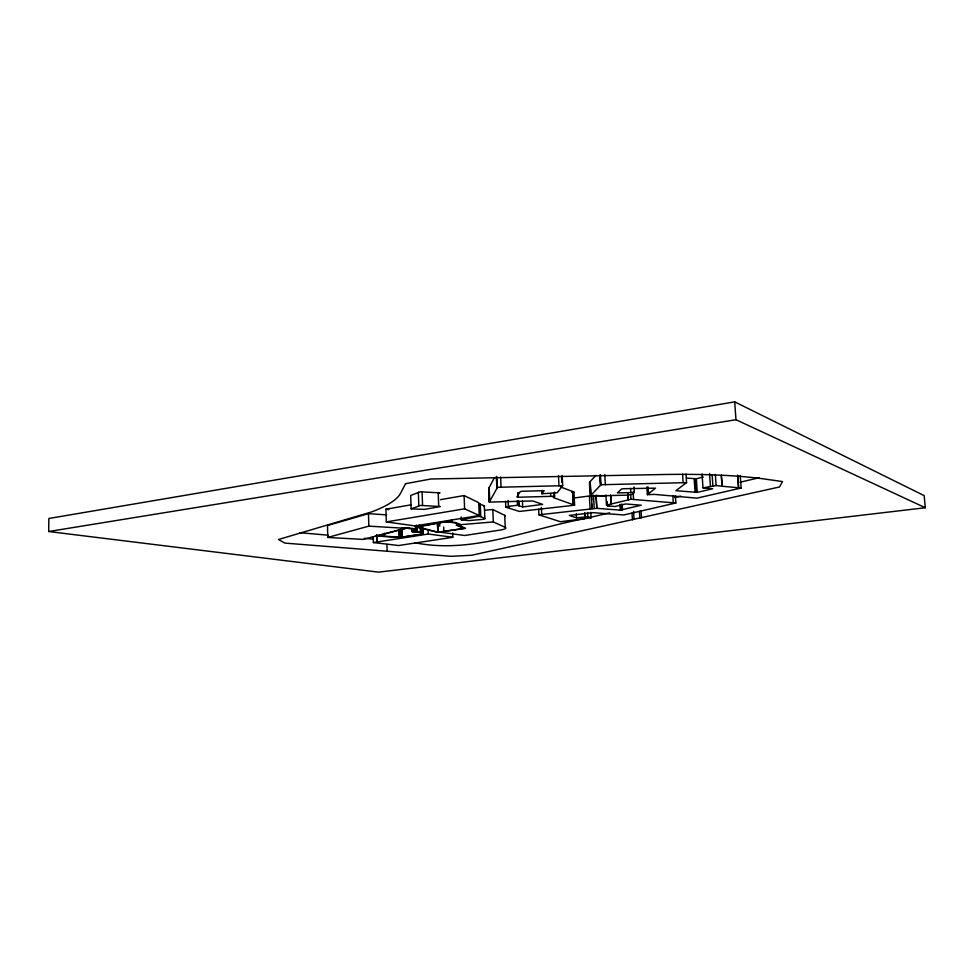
<?xml version="1.0" encoding="UTF-8"?>
<svg xmlns="http://www.w3.org/2000/svg" width="974" height="974" viewBox="0 0 974 974"><rect width="100%" height="100%" fill="white"/><g stroke="black" fill="none" stroke-linecap="round" stroke-linejoin="round"><path stroke-width="1.46" d="M48.7 531.524L48.846 518.485L734.688 401.86L924.156 495.62L925.3 507.734L378.448 572.14L48.7 531.524L735.979 419.721L925.3 507.734M375.562 536.004L400.679 537.404L421.779 534.263L422.947 533.837L422.74 527.847M494.488 477.528L488.692 488.485L489.265 502.109L532.681 500.953L542.615 504.374L522.697 506.943L517.498 505.275L508.331 506.322L508.075 500.405M489.265 502.109L488.997 487.901M496.594 476.529L496.874 488.096L496.874 477.15M489.569 501.549L497.093 488.084M501.05 487.207L500.612 477.065M554.413 492.113L554.62 496.253L517.924 497.251L517.985 492.722M562.168 475.604L562.68 485.697L557.152 492.783L541.958 493.757L544.174 490.701L521.857 491.249L520.299 491.602L516.841 496.91L518.168 496.874M558.954 485.819L558.467 475.689M560.537 486.915L573.917 492.004L574.611 505.202L553.183 497.519L554.62 496.253M595.954 475.324L589.44 482.337L590.183 496.058L628.072 495.121L632.248 494.293L634.281 492.491L633.952 486.963M590.183 496.058L600.982 484.748L686.56 482.617L686 474.058M605.341 484.638L604.769 474.594M646.882 487.085L647.345 494.67L655.539 488.144L623.555 488.717L621.534 488.997L617.419 492.905L634.281 492.491M683.139 482.702L682.579 474.143M686.56 482.617L675.859 490.726L697.262 492.369L712.651 488.765L702.985 487.84L702.047 473.936M416.373 525.923L416.568 531.938L413.305 531.524L416.129 529.503L408.569 527.738L403.297 528.407L404.295 528.468M422.765 534.008L422.74 527.92M439.164 493.307L440.053 492.856L420.269 491.809L410.687 495.437L411.125 508.866L424.481 509.378L440.443 506.541L420.549 505.433L411.125 508.866M418.808 505.737L418.345 492.15M422.594 534.069L422.485 528.103M386.617 514.893L368.476 513.639L327.495 525.522L327.763 537.441L363.168 539.413L406.219 527.993L415.094 529.649L412.075 531.524L414.352 532.072L422.059 531.877L421.779 528.821M327.763 537.441L368.817 526.143L406.012 528.358L377.23 535.895L401.641 537.173L421.352 534.081L420.89 531.974M574.343 497.97L591.449 495.705L591.681 500.027M596.076 495.389L596.794 508.343L596.076 495.389L606.339 496.241M686.78 478.1L696.349 478.721L703.325 477.004M538.646 509.171L538.926 514.82L597.05 508.282M605.889 494.95L606.461 505.153L630.945 499.272L675.834 503.01L675.372 495.742M607.216 501.549L607.459 505.908L609.566 505.396L606.461 505.153M633.563 499.492L633.124 492.04M702.985 487.84L716.109 485.563L722.233 486.148L721.442 474.983M596.794 508.343L620.28 510.132L641.233 505.214L625.612 503.96L614.947 506.492L607.459 505.908M721.235 476.456L722.233 486.148M584.656 518.704C528.48 528.858 473.023 554.376 415.034 542.762M590.536 517.316L609.651 512.835M674.799 497.544L680.729 496.156M739.96 482.252L759.209 477.735M673.217 502.827L672.876 495.535M721.917 486.221L741.129 488.011L740.24 475.604M675.834 503.01L623.774 514.966L593.008 512.653L569.327 515.453L576.523 517.888L587.833 516.67L591.108 517.803L590.816 512.3M741.129 488.011L696.958 498.152L654.577 494.415L647.345 494.67M440.492 499.662L464.099 495.535L478.733 502.669L479.257 515.514L415.094 525.911L386.313 521.918L385.935 509.207L411.004 504.824M386.313 521.918L464.61 508.818L479.257 515.514M461.189 516.999L461.299 519.812L478.088 516.439L480.657 516.573L484.869 518.485L484.346 505.823L478.709 503.631M451.473 519.678L451.571 522.454L455.382 522.417L461.213 524.828L457.768 525.12L465.523 528.322L437.85 532.352L415.496 526.861L446.469 521.528L452.119 522.368L452.021 519.592M373.237 536.808L373.395 542.555L428.28 534.02L452.813 537.283L452.654 532.936M452.813 537.283L398.597 545.525L373.395 542.555M571.714 492.26L573.917 492.004M505.543 501.306L505.798 507.198L509.682 506.76L508.331 506.322M574.611 505.202L519.386 511.435L505.798 507.198M591.108 517.803L560.452 521.735L538.926 514.82M485.222 510.193L492.783 509.512L504.715 515.331A16.473 2.532 -2.4 0 1 504.982 516.573M504.715 515.331L505.25 527.384L493.319 521.93L456.197 525.059L464.099 528.31M420.646 531.938L416.726 532.108M497.312 487.292L562.68 485.697M600.556 485.417L599.777 475.397M542.348 493.136L542.214 490.336M438.69 506.03L438.203 492.503M437.484 523.16L438.008 532.157L464.805 528.322L456.976 525.096M591.449 495.705L592.155 508.659L591.924 504.337M299.663 532.693L328.214 535.189M364.288 538.342L373.31 539.121M437.947 532.145L437.338 523.123M443.876 531.694L443.669 527.068M439.968 532.157L464.635 535.493L499.674 530.16A16.497 2.398 -2.4 0 0 505.25 527.384M461.299 519.812L468.713 520.603L481.935 519.446A4.748 0.731 -2.4 0 0 484.869 518.472M385.935 509.207L388.809 509.646M437.667 532.096L416.75 526.812L417.846 526.41C431.312 526.143 446.689 517.778 459.631 524.767M541.727 514.503L541.374 507.43M422.935 533.801L421.961 528.87M734.688 401.86L735.979 419.721M737.756 475.349L738.657 487.779M737.598 475.385L738.499 487.804M715.33 474.35L716.109 485.563M712.152 475.142L712.919 486.318M709.547 473.486L710.411 486.075M696.349 478.721L697.262 492.369M695.095 478.599L696.008 492.26M694.17 478.831L695.083 492.467M648.136 487.134L648.562 493.976M647.734 487.146L648.148 493.988M641.075 510.997L641.489 517.803M639.431 511.362L639.845 518.18M633.563 511.35L634.037 519.471M630.592 488.412L630.823 492.576M632.029 513.067L632.43 519.836M630.677 494.792L630.945 499.272M628.011 494.001L628.364 499.942L627.865 493.988M622.203 504.215L622.532 509.901M621.266 504.142L621.595 509.828M619.951 504.459L620.28 510.132M610.832 495.291L611.331 504.069M610.528 495.267L611.027 504.045M600.422 474.691L600.982 484.748M599.996 475.385L600.471 483.981M593.495 495.084L594.201 508.063M590.232 481.692L590.987 495.437M590.025 481.692L590.78 495.437M589.416 496.229L590.11 509.159M587.602 512.507L587.833 516.67M584.644 512.835L584.863 516.987L584.619 512.823M576.304 513.748L576.523 517.888M572.773 491.553L573.467 504.8M572.59 491.578L573.284 504.812M561.523 476.444L561.815 482.191M553.865 492.795L554.072 496.923M550.59 493.587L550.663 496.423M541.824 490.969L541.958 493.757M522.429 501.05L522.697 506.943M517.742 493.1L517.924 497.251M517.304 500.819L517.498 505.275M496.375 476.542L496.874 488.096M492.783 509.512L493.319 521.93M489.204 487.889L489.776 501.549M480.255 503.838L480.779 516.61M464.099 495.535L464.61 508.818M439.651 523.196L439.761 526.191M437.874 523.208L438.203 532.169L437.691 523.196M428.122 529.576L428.28 534.02M422.083 491.773L422.546 505.384M422.253 528.103L422.375 534.142M421.608 528.797L421.827 531.816M421.401 528.772L421.645 531.792M421.109 527.263L421.425 531.767M420.938 527.251L421.158 534.129M420.768 527.251L420.938 534.178M420.488 527.263L420.805 534.19M420.403 527.263L420.549 531.767M419.404 524.864L419.49 527.591M417.079 525.899L417.286 531.914M416.848 525.911L417.042 531.926M416.604 525.911L416.799 531.926M416.239 525.083L416.288 529.819M416.129 525.923L416.336 531.938M415.898 525.923L416.105 531.938M415.667 525.923L415.874 531.938M415.448 525.911L415.642 531.926M415.326 528.919L415.435 531.926M415.119 528.906L415.216 531.914M414.912 528.894L415.009 531.901M414.717 528.882L414.814 531.889M414.534 528.87L414.632 531.877M412.392 531.792L412.16 528.322L412.209 531.707M402.092 528.273L402.225 537.1M401.812 528.31L402.092 537.124M401.714 529.795L401.945 537.137M401.568 529.819L401.641 537.173M401.251 529.844L401.483 537.185M401.093 529.856L401.325 537.198M400.935 529.868L401.166 537.21M400.594 529.88L400.996 537.222M400.424 529.893L400.655 537.234M400.253 529.893L400.484 537.234M400.095 529.905L400.326 537.246M399.754 529.905L400.156 537.246M399.596 529.905L399.827 537.246M399.437 529.893L399.669 537.234M399.279 529.893L399.51 537.234M398.963 529.88L399.364 537.234M386.958 544.405L387.165 551.235M384.426 533.35L384.328 536.357L384.231 533.399M368.476 513.639L368.817 526.143M484.346 505.823A4.736 0.767 -2.3 0 1 483.542 506.504M405.586 483.688L400.704 493.027A367.709 61.971 0.9 0 1 371.557 511.922L278.491 539.499L284.834 543.09L451.023 556.324L471.647 555.265L779.529 486.976L782.475 481.558L764.529 479.013A185.23 28.855 -3.3 0 0 661.784 474.545L431.007 478.989L405.586 483.688M518.923 505.701L518.655 501.269L518.923 505.701M377.084 542.007L376.768 534.799L377.084 542.007"/></g></svg>
